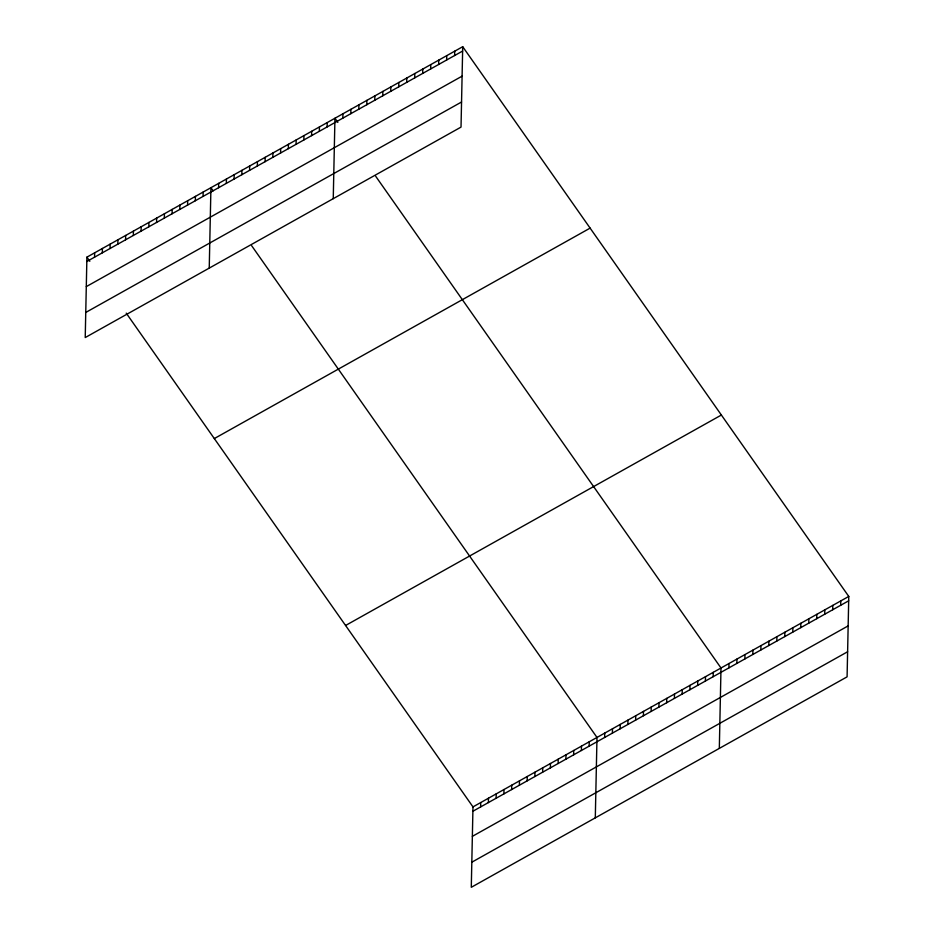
<?xml version="1.0" encoding="UTF-8"?>
<svg xmlns="http://www.w3.org/2000/svg" width="934" height="934" viewBox="0 0 934 934"><rect width="100%" height="100%" fill="white"/><g stroke="black" fill="none" stroke-linecap="round" stroke-linejoin="round"><path stroke-width="1.4" d="M86.909 257.154L85.227 337.559L461.022 127.106L462.715 46.7L86.909 257.154L89.827 261.298M94.567 257.165L94.661 252.81M102.32 252.834L102.413 248.467M110.072 248.491L110.165 244.136M117.824 244.148L117.918 239.793M125.576 239.804L125.67 235.45M133.328 235.473L133.422 231.107M141.081 231.13L141.174 226.764M148.833 226.787L148.915 222.432M156.585 222.444L156.667 218.089M164.326 218.101L164.419 213.746M172.078 213.769L172.171 209.403M179.83 209.426L179.923 205.071M187.582 205.083L187.676 200.728M195.334 200.74L195.428 196.385M203.087 196.397L203.18 192.042M209.239 268.105L210.932 187.699L213.115 190.816M218.591 187.722L218.673 183.368M226.332 183.379L226.425 179.024M234.084 179.036L234.177 174.681M241.836 174.705L241.929 170.338M249.588 170.362L249.682 165.995M257.34 166.018L257.434 161.664M265.093 161.675L265.186 157.321M272.845 157.332L272.938 152.978M280.597 153.001L280.679 148.634M288.349 148.658L288.431 144.303M296.09 144.315L296.183 139.96M303.842 139.972L303.935 135.617M311.594 135.628L311.687 131.274M319.346 131.297L319.44 126.931M327.098 126.954L327.192 122.599M333.251 198.65L334.944 118.256L337.851 122.401M342.836 118.139L342.93 113.785M350.822 113.668L350.915 109.313M358.808 109.196L358.901 104.841M366.793 104.725L366.887 100.37M374.779 100.253L374.873 95.898M382.765 95.782L382.858 91.427M390.751 91.31L390.844 86.944M398.736 86.839L398.83 82.472M406.722 82.367L406.815 78.001M414.708 77.896L414.801 73.529M422.693 73.424L422.787 69.058M430.679 68.941L430.772 64.586M438.665 64.469L438.758 60.115M446.65 59.998L446.744 55.643M454.636 55.526L454.73 51.172M126.23 313.135L472.978 806.894L471.285 887.3L847.091 676.846L848.773 596.441L462.715 46.7M480.636 806.918L480.73 802.563M488.389 802.575L488.47 798.22M496.129 798.231L496.223 793.877M503.881 793.9L503.975 789.534M511.634 789.557L511.727 785.202M519.386 785.214L519.479 780.859M527.138 780.871L527.231 776.516M534.89 776.528L534.984 772.173M542.642 772.196L542.736 767.83M550.395 767.853L550.476 763.498M558.147 763.51L558.228 759.155M565.887 759.167L565.981 754.812M573.639 754.835L573.733 750.469M581.392 750.492L581.485 746.126M589.144 746.149L589.237 741.794M595.297 817.845L596.989 737.451L251.69 245.759M604.648 737.463L604.742 733.108M612.4 733.132L612.494 728.765M620.153 728.789L620.234 724.434M627.893 724.445L627.987 720.091M635.645 720.102L635.739 715.748M643.398 715.759L643.491 711.404M651.15 711.428L651.243 707.061M658.902 707.085L658.995 702.73M666.654 702.742L666.748 698.387M674.406 698.399L674.5 694.044M682.159 694.067L682.24 689.701M689.911 689.724L689.992 685.358M697.651 685.381L697.745 681.026M705.404 681.038L705.497 676.683M713.156 676.695L713.249 672.34M719.32 748.403L721.001 667.997L375.713 176.304M728.894 667.892L728.987 663.525M736.879 663.42L736.973 659.054M744.865 658.937L744.958 654.582M752.851 654.465L752.944 650.111M760.836 649.994L760.93 645.639M768.822 645.522L768.916 641.168M776.808 641.051L776.901 636.696M784.793 636.579L784.887 632.225M792.779 632.108L792.873 627.753M800.765 627.636L800.858 623.282M808.751 623.165L808.844 618.81M816.736 618.693L816.83 614.339M824.722 614.222L824.815 609.867M832.708 609.75L832.801 605.395M840.693 605.279L840.787 600.924M86.827 261.508L462.622 51.055M86.302 286.61L462.096 76.156M85.753 312.458L461.548 102.004M214.318 438.571L590.113 228.118M345.568 625.488L721.375 415.035M472.978 806.894L848.773 596.441M472.884 811.261L848.679 600.807M472.359 836.35L848.154 625.897M471.81 862.21L847.617 651.757"/></g></svg>
